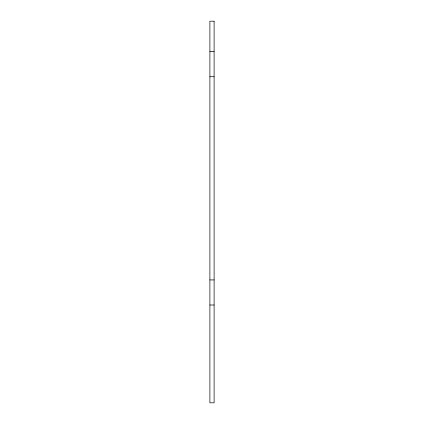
<?xml version="1.0" encoding="UTF-8"?>
<svg xmlns="http://www.w3.org/2000/svg" width="424" height="424" viewBox="0 0 424 424"><rect width="100%" height="100%" fill="white"/><g stroke="black" fill="none" stroke-linecap="round" stroke-linejoin="round"><path stroke-width="0.64" d="M209.896 51.659L214.104 51.659M209.896 76.739L214.104 76.739M209.896 279.93L214.104 279.93M209.896 305.01L214.104 305.01M214.104 21.2L209.896 21.2L209.896 402.8L214.104 402.8L214.104 21.2"/></g></svg>
